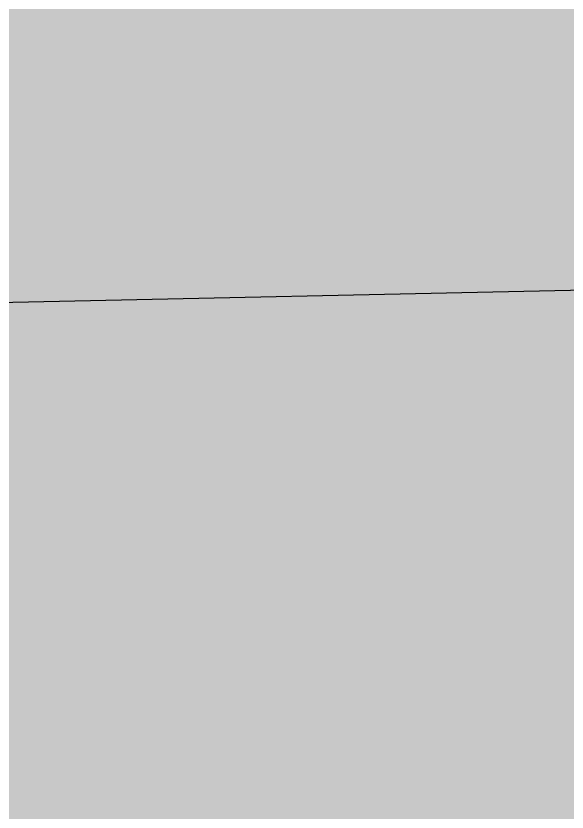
# Model space of a CAD drawing. Extents: x 88833 to 97610, y 5963373 to 5974710.
# Drawn here: x 94846.291 to 94848.798, y 5964303.694 to 5964307.319 of the extents above; entities that cross this region are included whole.
import ezdxf

# ---------------------------------------------------------------- set-up
doc = ezdxf.new("R2010")
doc.units = 0
doc.header["$LTSCALE"] = 5
doc.linetypes.add('COOP2', pattern=[10, 5, -1, 0, -1, 0, -1, 0, -1, 0, -1])
for name, color, linetype in [('P-APEX RECON PAY ITEMS', 240, 'Continuous'), ('P-APEX RECON-10m BUFFER', 51, 'COOP2'), ('P-APEX RECON-URBAN', 30, 'COOP2')]:
    doc.layers.add(name, color=color, linetype=linetype)
doc.styles.add('80', font='ARIALN.TTF', dxfattribs={"height": 10})

# ---------------------------------------------------------------- blocks, each defined once
blk = doc.blocks.new('*U893')
at = {"color": 240, "flags": 128}
blk.add_lwpolyline([(-23.3832, -35.1675, 0, 10, 0), (0, 0, 5, 5, 0)], format="xyseb", dxfattribs=at)
at = {"color": 4, "style": '80'}
blk.add_attdef('OTHER_001', (-14.6965, -5.0034), '', height=10, dxfattribs=at)

msp = doc.modelspace()

# ---------------------------------------------------------------- hatches: boundary and pattern name
at = {"layer": 'P-APEX RECON-10m BUFFER', "transparency": 33554687}
h = msp.add_hatch(color=256, dxfattribs=at)
h.dxf.hatch_style = 1
h.paths.add_polyline_path([(94839.1644, 5964300.8663), (95460.4428, 5964314.2149), (95460.3526, 5964311.3778), (95460.4421, 5964309.3069), (95470.4341, 5964309.5218), (95470.3515, 5964311.4347), (95470.6296, 5964320.1847), (95472.4797, 5964323.2969), (95472.9632, 5964333.8101), (95471.0646, 5964333.8737), (95471.4194, 5964345.04), (95473.4754, 5964344.9455), (95473.7086, 5964350.017), (95474.3935, 5964364.9085), (95472.0542, 5964365.0161), (95473.8323, 5964420.9719), (95475.4859, 5964470.47), (95575.7405, 5964473.8705), (95575.8558, 5964468.9794), (95580.6704, 5964469.0929), (95580.7475, 5964455.4072), (95590.74, 5964455.349), (95590.6613, 5964469.3285), (95595.8343, 5964469.4504), (95595.7141, 5964474.548), (95610.3179, 5964475.0434), (95610.4332, 5964470.1522), (95630.4117, 5964470.6233), (95630.294, 5964475.6179), (95630.0584, 5964485.6072), (95629.9407, 5964490.6018), (95624.9731, 5964490.4847), (95623.7078, 5964551.1271), (95636.676, 5964551.4538), (95636.5713, 5964556.4488), (95623.6036, 5964556.1221), (95621.8329, 5964640.9856), (95626.8279, 5964641.0898), (95626.7247, 5964646.0352), (95634.6897, 5964646.162), (95634.4801, 5964656.152), (95626.5163, 5964656.0252), (95626.411, 5964661.0696), (95621.4161, 5964660.9653), (95620.2905, 5964714.9082), (95610.3005, 5964714.7084), (95611.4262, 5964660.7569), (95606.4313, 5964660.6527), (95606.8481, 5964640.6729), (95611.8431, 5964640.7772), (95614.9838, 5964490.2492), (95609.9621, 5964490.1308), (95610.0823, 5964485.0332), (95595.4786, 5964484.5378), (95595.3633, 5964489.429), (95575.3847, 5964488.9579), (95575.5049, 5964483.8603), (95465.8113, 5964480.1396), (95463.8456, 5964421.2974), (95462.0717, 5964365.4752), (95454.4305, 5964365.8266), (95453.5124, 5964345.8636), (95461.4369, 5964345.4992), (95461.0781, 5964334.2082), (95455.9668, 5964334.3793), (95455.6201, 5964324.1056), (94838.8424, 5964310.8538)])

# ---------------------------------------------------------------- linework, layer by layer
at = {"layer": 'P-APEX RECON-URBAN', "ltscale": 1.5, "flags": 128}
msp.add_lwpolyline([(89862.3144, 5969420.0778), (89867.2103, 5969428.5246), (89870.1417, 5969432.838), (89871.2341, 5969440.262), (89870.9857, 5969451.312), (89869.2139, 5969465.8821), (89874.3818, 5969505.0377), (89878.8066, 5969544.8637), (89884.1514, 5969585.1912), (89892.2056, 5969617.1006), (89902.6424, 5969647.0392), (89920.5115, 5969655.2519), (90029.9258, 5969662.3801), (90138.4807, 5969668.858), (90357.8169, 5969689.0329), (90562.775, 5969696.8136), (90589.9598, 5969720.1862), (90720.2725, 5969722.8789), (90776.0062, 5969735.8669), (91186.5027, 5969696.0019), (91462.2075, 5969691.7805), (92125.7265, 5969704.8616), (92128.7729, 5969486.17), (92217.3644, 5969300.6182), (92221.2678, 5969073.3043), (93093.2769, 5969087.6358), (93106.7407, 5968355.0686), (93124.6981, 5968305.6444), (93129.2166, 5968093.2374), (93161.833, 5968029.8165), (93132.2455, 5967948.4015), (93140.2579, 5967559.9365), (93144.0556, 5967553.3794), (93150.5399, 5967550.0233), (93471.9893, 5967554.9746), (93537.1098, 5967530.1419), (93807.3233, 5967535.9044), (93870.968, 5967527.5757), (94192.3373, 5967535.6614), (94197.9234, 5967257.7877), (94078.168, 5967114.6948), (94085.5537, 5966738.8718), (94086.156, 5966675.1501), (93941.5175, 5966671.1593), (93944.0105, 5966553.4782), (93958.0436, 5965888.3198), (93972.5985, 5965166.717), (93975.5552, 5965146.7308), (93977.1383, 5965068.9981), (93975.0079, 5965048.8605), (93989.0369, 5964391.9514), (94052.0503, 5964393.2711), (94345.1555, 5964399.4965), (94346.8428, 5964325.417), (94351.1487, 5964301.36), (94401.947, 5964302.4999), (94446.6719, 5964297.4306), (95465.6036, 5964319.323)], dxfattribs=at)

# ---------------------------------------------------------------- block references
at = {"layer": 'P-APEX RECON PAY ITEMS'}
msp.add_blockref('*U893', (94862.3513, 5964340.9454), dxfattribs=at)

doc.saveas('drawing.dxf')
